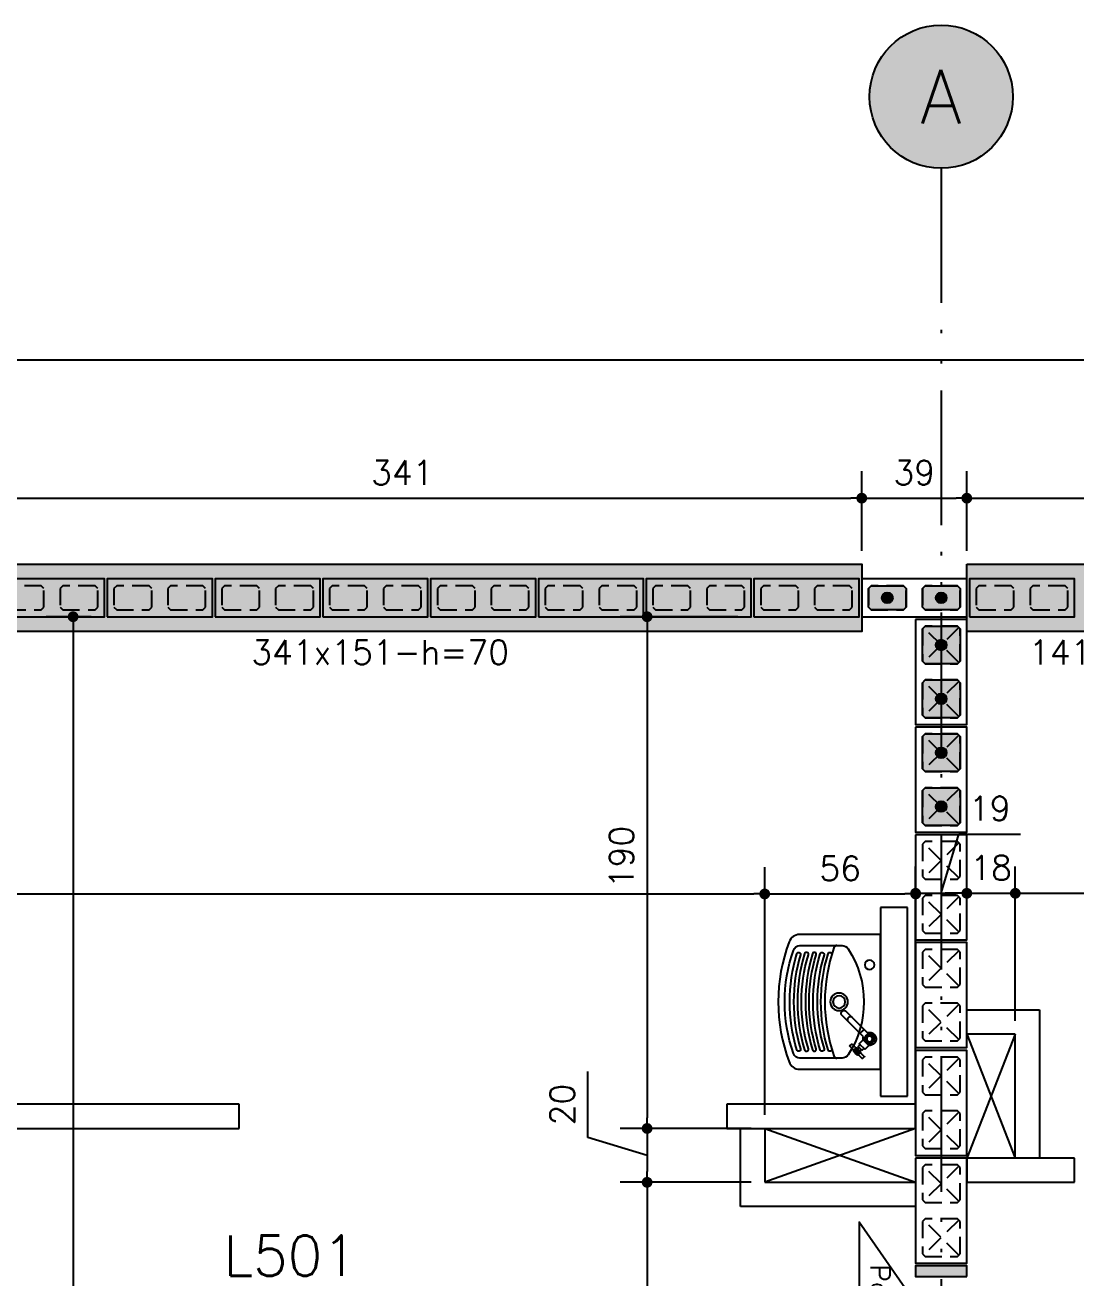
# Model space of a CAD drawing. Extents: x -14651 to 3487, y -4567 to -809.
# Drawn here: x 524 to 914, y -1274.1 to -808.9 of the extents above; entities that cross this region are included whole.
import ezdxf
from ezdxf.enums import TextEntityAlignment as Align

# ---------------------------------------------------------------- set-up
doc = ezdxf.new("R2010")
doc.units = 0
doc.header["$LTSCALE"] = 25
doc.linetypes.add('DASHED2', pattern=[0.375, 0.25, -0.125])
doc.linetypes.add('ESTILO_TQS_0004', pattern=[3.3, 2, -0.4, 0.05, -0.4, 0.05, -0.4])
for name, color, linetype in [('203', 1, 'DASHED2'), ('213', 252, 'Continuous'), ('241', 2, 'Continuous'), ('247', 50, 'Continuous'), ('253', 251, 'Continuous'), ('ABERTURAS', 53, 'Continuous'), ('ALVENARIA NÃO ESTRUTURAL', 242, 'Continuous'), ('Arranque', 14, 'Continuous'), ('COTA', 1, 'Continuous'), ('EIXOS', 1, 'ESTILO_TQS_0004'), ('FERRO', 5, 'Continuous'), ('H4', 254, 'Continuous'), ('IND-EIXOS', 2, 'Continuous'), ('L-N', 4, 'Continuous'), ('Pena_1', 1, 'Continuous'), ('PROJ', 252, 'Continuous'), ('TEXT-EIXOS', 3, 'Continuous'), ('TJANELA', 2, 'Continuous'), ('XREF-MC41-BAS-PLN-TIPO-1AO13-FINAL-10$0$PAR_ALV_BAI_ATOMO', 2, 'Continuous'), ('XREF-MC41-BAS-PLN-TIPO-INFE1AO14-FINAL-08$0$PAR_ALV_BAI_ATOMO', 2, 'Continuous')]:
    doc.layers.add(name, color=color, linetype=linetype)
doc.styles.add('COTA', font='romans.shx')
doc.styles.get("Standard").update_dxf_attribs({"font": 'romans.shx'})
doc.styles.add('Texto1', font='romans.shx', dxfattribs={"height": 9})
doc.dimstyles.new('forma', dxfattribs={"dimscale": 5, "dimtxt": 1.8, "dimasz": 0.8, "dimexe": 2, "dimexo": 1, "dimgap": 1, "dimtad": 1, "dimdec": 1, "dimzin": 9, "dimtxsty": 'COTA', "dimblk1": 'DOT', "dimblk2": 'DOT', "dimsah": 1, "dimcen": 0, "dimdle": 1, "dimclrd": 256, "dimclre": 256, "dimclrt": 2, "dimadec": 0, "dimazin": 0, "dimtfac": 1, "dimtdec": 0, "dimtmove": 0, "dimatfit": 3, "dimfxl": 1, "dimtolj": 1, "dimtzin": 0, "dimarcsym": 0})

# ---------------------------------------------------------------- blocks, each defined once
blk = doc.blocks.new('P4020')
blk.add_lwpolyline([(-19.5, -9.5), (19.5, -9.5), (19.5, 9.5), (-19.5, 9.5), (-19.5, -9.5)])
at = {"color": 1, "linetype": 'DASHED2'}
for points in [[(-17, -6), (-16, -7), (-4, -7), (-3, -6), (-3, 6), (-4, 7), (-16, 7), (-17, 6), (-17, -6)], [(3, -6), (4, -7), (16, -7), (17, -6), (17, 6), (16, 7), (4, 7), (3, 6), (3, -6)]]:
    blk.add_lwpolyline(points, dxfattribs=at)
at = {"layer": '203', "color": 253}
for p, q in [((-16.5, 6.5), (-3.5, -6.5)), ((-3.5, 6.5), (-16.5, -6.5)), ((16.5, 6.5), (3.5, -6.5)), ((3.5, 6.5), (16.5, -6.5))]:
    blk.add_line(p, q, dxfattribs=at)
blk = doc.blocks.new('P0520')
at = {"layer": '253'}
blk.add_hatch(color=129, dxfattribs=at).paths.add_polyline_path([(2, 9.5), (-2, 9.5), (-2, -9.5), (2, -9.5)])
blk.add_lwpolyline([(2, 9.5), (-2, 9.5), (-2, -9.5), (2, -9.5), (2, 9.5)])
blk = doc.blocks.new('P4015', base_point=(5842102.11612, -8124149.02973))
blk.add_lwpolyline([(5842082.61612, -8124156.02973), (5842121.61612, -8124156.02973), (5842121.61612, -8124142.02973), (5842082.61612, -8124142.02973), (5842082.61612, -8124156.02973)])
at = {"color": 1, "linetype": 'DASHED2'}
for points in [[(5842085.11612, -8124152.52973), (5842086.11612, -8124153.52973), (5842098.11612, -8124153.52973), (5842099.11612, -8124152.52973), (5842099.11612, -8124145.52973), (5842098.11612, -8124144.52973), (5842086.11612, -8124144.52973), (5842085.11612, -8124145.52973), (5842085.11612, -8124152.52973)], [(5842105.11612, -8124152.52973), (5842106.11612, -8124153.52973), (5842118.11612, -8124153.52973), (5842119.11612, -8124152.52973), (5842119.11612, -8124145.52973), (5842118.11612, -8124144.52973), (5842106.11612, -8124144.52973), (5842105.11612, -8124145.52973), (5842105.11612, -8124152.52973)]]:
    blk.add_lwpolyline(points, dxfattribs=at)
blk = doc.blocks.new('GR-1409')
at = {"layer": '213'}
h = blk.add_hatch(color=256, dxfattribs=at)
h.paths.add_polyline_path([(-6, 4.5), (-7, 3.5), (-7, -3.5), (-6, -4.5), (6, -4.5), (7, -3.5), (7, 3.5), (6, 4.5)])
h.paths.add_polyline_path([(-2, 0, 1), (2, 0, 1)], flags=16)
at = {"layer": 'Arranque'}
blk.add_hatch(color=256, dxfattribs=at).paths.add_polyline_path([(-2, 0, 1), (2, 0, 1)])
at = {"layer": '213'}
blk.add_lwpolyline([(-7, 3.5), (-6, 4.5), (6, 4.5), (7, 3.5), (7, -3.5), (6, -4.5), (-6, -4.5), (-7, -3.5), (-7, 3.5)], dxfattribs=at)
at = {"layer": 'FERRO', "linetype": 'Continuous'}
blk.add_circle((0, 0), 2, dxfattribs=at)
blk = doc.blocks.new('GR-1414')
at = {"layer": '213'}
h = blk.add_hatch(color=256, dxfattribs=at)
h.paths.add_polyline_path([(6, -7), (7, -6), (7, 6), (6, 7), (-6, 7), (-7, 6), (-7, -6), (-6, -7)])
h.paths.add_polyline_path([(2, 0, 1), (-2, 0, 1)], flags=16)
at = {"layer": 'Arranque'}
blk.add_hatch(color=256, dxfattribs=at).paths.add_polyline_path([(2, 0, 1), (-2, 0, 1)])
at = {"layer": '213'}
for p, q in [((-7, 6), (-6, 7)), ((-7, -6), (-7, 6)), ((-6, 7), (6, 7)), ((6, 7), (7, 6)), ((7, 6), (7, -6)), ((-6, -7), (-7, -6)), ((6, -7), (-6, -7)), ((7, -6), (6, -7))]:
    blk.add_line(p, q, dxfattribs=at)
at = {"layer": 'FERRO', "linetype": 'Continuous'}
blk.add_circle((0, 0), 2, dxfattribs=at)
blk = doc.blocks.new('A$C3139355f')
at = {"layer": 'ALVENARIA NÃO ESTRUTURAL'}
for p, q in [((995.08, -334.27), (985.08, -334.27)), ((985.08, -334.27), (985.08, -404.27)), ((995.08, -404.27), (995.08, -334.27)), ((1017.08, -372.27), (1044.08, -372.27)), ((1017.08, -381.27), (1017.08, -372.27)), ((1044.08, -372.27), (1044.08, -427.27)), ((1035.08, -381.27), (1017.08, -381.27)), ((1035.08, -427.27), (1035.08, -381.27)), ((985.08, -404.27), (995.08, -404.27)), ((747.08, -407.27), (607.08, -407.27)), ((747.08, -416.27), (747.08, -407.27)), ((998.08, -407.27), (928.08, -407.27)), ((928.08, -407.27), (928.08, -416.27)), ((998.08, -416.27), (998.08, -407.27)), ((607.08, -416.27), (747.08, -416.27)), ((928.08, -416.27), (998.08, -416.27)), ((933.08, -445.27), (933.08, -416.27)), ((942.08, -416.27), (942.08, -436.27)), ((1057.08, -427.27), (1017.08, -427.27)), ((1017.08, -427.27), (1017.08, -436.27)), ((1057.08, -436.27), (1057.08, -427.27)), ((942.08, -436.27), (998.08, -436.27)), ((998.08, -436.27), (998.08, -445.27)), ((1017.08, -436.27), (1057.08, -436.27)), ((998.08, -445.27), (933.08, -445.27))]:
    blk.add_line(p, q, dxfattribs=at)
at = {"layer": 'Pena_1'}
for p, q in [((1017.08, -381.27), (1035.08, -427.27)), ((1035.08, -381.27), (1017.08, -427.27)), ((942.08, -416.27), (998.08, -436.27)), ((998.08, -416.27), (942.08, -436.27))]:
    blk.add_line(p, q, dxfattribs=at)
at = {"layer": 'PROJ'}
for points in [[(955.02, -344.27, 0.320344), (951.16, -347.02, 0.18377), (951.16, -391.52, 0.320344), (955.02, -394.27), (985.08, -394.27), (985.08, -344.27)], [(973.03, -349.62, -0.298099), (973.03, -388.92, -0.268188), (970.82, -390.19), (955.16, -390.19, -0.329622), (952.72, -388.39, -0.167299), (952.72, -350.15, -0.329622), (955.16, -348.34), (970.82, -348.34, -0.268188)], [(955.37, -386.74, -1), (953.99, -387.11, -0.147691), (953.99, -351.43, -1), (955.37, -351.8, 0.148039)], [(958.27, -386.74, -0.148039), (958.27, -351.8, 1), (956.89, -351.43, 0.147691), (956.89, -387.11, 1)], [(961.17, -351.8, 1), (959.8, -351.43, 0.147691), (959.8, -387.11, 1), (961.17, -386.74, -0.148039)], [(964.08, -386.74, -1), (962.7, -387.11, -0.147691), (962.7, -351.43, -1), (964.08, -351.8, 0.148039)], [(982.78, -355.52, 1), (979.22, -355.52, 1)], [(972.93, -369.27, 1), (966.41, -369.27, 1)], [(971.97, -369.27, 1), (967.38, -369.27, 1)], [(978.73, -382.23), (973, -376.51), (970.69, -374.2), (970.59, -374.08), (970.52, -373.94), (970.47, -373.78), (970.45, -373.61), (970.47, -373.44), (970.51, -373.27), (970.58, -373.11), (970.67, -372.95), (970.79, -372.81), (970.93, -372.7), (971.09, -372.6), (971.25, -372.53), (971.42, -372.49), (971.59, -372.48), (971.76, -372.49), (971.91, -372.54), (972.06, -372.61), (972.18, -372.72), (974.48, -375.02), (980.21, -380.75), (980.41, -380.69), (980.72, -380.63), (981.03, -380.62), (981.34, -380.64), (981.64, -380.7), (981.93, -380.81), (982.21, -380.94), (982.47, -381.12), (982.7, -381.32), (982.74, -381.36), (982.94, -381.6), (983.11, -381.86), (983.24, -382.14), (983.33, -382.44), (983.39, -382.74), (983.4, -383.05), (983.38, -383.36), (983.32, -383.66), (983.22, -383.96), (983.08, -384.23), (982.91, -384.49), (982.7, -384.72), (982.63, -384.79), (982.39, -384.99), (982.12, -385.15), (981.84, -385.28), (981.54, -385.36), (981.24, -385.42), (980.93, -385.43), (980.62, -385.4), (980.67, -385.45), (979.32, -386.79, -0.414214), (979.18, -386.79), (978.98, -386.6, 0.414214), (978.84, -386.6), (978.2, -387.24), (977.92, -386.96), (977.37, -387.51), (977.63, -387.77, -0.366757), (977.65, -388.03, 0.366223), (977.66, -388.16), (979.03, -389.53, -0.414214), (979.03, -389.67), (978.39, -390.31, -0.414214), (978.25, -390.31), (976.89, -388.94, 0.428794), (976.75, -388.94), (976.71, -388.98, -0.414214), (976.57, -388.98), (976.41, -388.82), (976.34, -388.89), (975.74, -388.41), (975.62, -388.28), (975.13, -387.68), (975.2, -387.61), (975.04, -387.45, -0.414214), (975.04, -387.31), (975.08, -387.28, 0.429981), (975.08, -387.14), (973.72, -385.77, -0.414214), (973.72, -385.63), (974.35, -384.99, -0.414214), (974.5, -384.99), (975.86, -386.36, 0.366509), (975.99, -386.37, -0.366757), (976.25, -386.39), (976.51, -386.65), (977.06, -386.1), (976.78, -385.82), (977.42, -385.18, 0.414214), (977.42, -385.04), (977.23, -384.85, -0.414214), (977.23, -384.7), (978.58, -383.35), (978.63, -383.4), (978.6, -383.15), (978.6, -382.84), (978.64, -382.53)], [(982.78, -383.02, 1), (979.22, -383.02, 1)]]:
    blk.add_lwpolyline(points, format="xyb", close=True, dxfattribs=at)
for points in [[(968.89, -348.34, 0.329955), (967.72, -349.21, 0.165795), (967.72, -389.33, 0.329955), (968.89, -390.19)], [(966.98, -386.74, -1), (965.6, -387.11, -0.147691), (965.6, -351.43, -1), (966.98, -351.8)]]:
    blk.add_lwpolyline(points, format="xyb", dxfattribs=at)
for points in [[(980.21, -380.75), (981.72, -382.26)], [(977.42, -385.04), (978.98, -386.6)], [(978.63, -383.4), (980.62, -385.4)], [(978.73, -382.23), (980.21, -383.72), (980.26, -383.77), (980.31, -383.81), (980.36, -383.85), (980.4, -383.88), (980.42, -383.89), (980.44, -383.91), (980.46, -383.92), (980.47, -383.93), (980.49, -383.93), (980.5, -383.94), (980.51, -383.95), (980.53, -383.96), (980.55, -383.97), (980.57, -383.98), (980.58, -383.98), (980.6, -383.99), (980.61, -384), (980.63, -384), (980.66, -384.01), (980.7, -384.02), (980.73, -384.03), (980.77, -384.04), (980.81, -384.05), (980.88, -384.06), (980.94, -384.07), (981.02, -384.07), (981.09, -384.06), (981.16, -384.06), (981.24, -384.04), (981.31, -384.02), (981.38, -384), (981.45, -383.97), (981.52, -383.93), (981.58, -383.89), (981.64, -383.84), (981.7, -383.8), (981.76, -383.74), (981.81, -383.68), (981.85, -383.62), (981.9, -383.56), (981.93, -383.49), (981.97, -383.42), (981.99, -383.35), (982.01, -383.28), (982.03, -383.21), (982.04, -383.13), (982.05, -383.06), (982.05, -383), (982.04, -382.95), (982.04, -382.93), (982.04, -382.9), (982.04, -382.88), (982.03, -382.86), (982.03, -382.84), (982.03, -382.81), (982.02, -382.79), (982.01, -382.76), (982.01, -382.73), (981.99, -382.7), (981.98, -382.67), (981.97, -382.63), (981.93, -382.55), (981.89, -382.47), (981.83, -382.39), (981.77, -382.31), (981.69, -382.23)], [(976.41, -388.82), (975.2, -387.61)], [(975.29, -387.37), (976.65, -388.73)], [(975.31, -387.44), (976.59, -388.73)], [(977.37, -387.51), (976.51, -386.65)], [(977.06, -386.1), (977.92, -386.96)]]:
    blk.add_lwpolyline(points, dxfattribs=at)
for points in [[(974.48, -375.02, 0), (974.48, -375.01, 0), (974.42, -374.96, 0), (974.36, -374.92, 0), (974.29, -374.88, 0), (974.22, -374.84, 0), (974.14, -374.82, 0), (974.07, -374.8, 0), (973.99, -374.79, 0), (973.91, -374.78, 0), (973.82, -374.78, 0), (973.74, -374.79, 0), (973.66, -374.8, 0), (973.57, -374.82, 0), (973.49, -374.85, 0), (973.42, -374.89, 0), (973.34, -374.93, 0), (973.26, -374.98, 0), (973.19, -375.03, 0), (973.13, -375.09, 0), (973.06, -375.15, 0), (973, -375.22, 0), (972.95, -375.29, 0), (972.91, -375.36, 0), (972.87, -375.44, 0), (972.83, -375.52, 0), (972.8, -375.6, 0), (972.78, -375.68, 0), (972.77, -375.76, 0), (972.76, -375.85, 0), (972.76, -375.93, 0), (972.76, -376.01, 0), (972.78, -376.09, 0), (972.8, -376.17, 0), (972.82, -376.24, 0), (972.86, -376.31, 0), (972.9, -376.38, 0), (972.94, -376.44, 0), (972.99, -376.5, 0), (973, -376.51, 0)], [(978.79, -379.32, 0), (978.8, -379.33, 0), (978.8, -379.35, 0), (978.81, -379.36, 0), (978.81, -379.38, 0), (978.81, -379.41, 0), (978.81, -379.43, 0), (978.8, -379.45, 0), (978.79, -379.48, 0), (978.78, -379.51, 0), (978.77, -379.55, 0), (978.75, -379.58, 0), (978.73, -379.62, 0), (978.7, -379.67, 0), (978.67, -379.72, 0), (978.64, -379.77, 0), (978.6, -379.82, 0), (978.56, -379.88, 0), (978.51, -379.94, 0), (978.46, -380, 0), (978.41, -380.06, 0), (978.35, -380.12, 0), (978.29, -380.19, 0), (978.23, -380.25, 0), (978.17, -380.31, 0), (978.1, -380.37, 0), (978.04, -380.43, 0), (977.98, -380.48, 0), (977.92, -380.53, 0), (977.86, -380.58, 0), (977.8, -380.62, 0), (977.75, -380.66, 0), (977.69, -380.69, 0), (977.65, -380.72, 0), (977.6, -380.75, 0), (977.56, -380.77, 0), (977.52, -380.79, 0), (977.49, -380.8, 0), (977.46, -380.81, 0), (977.43, -380.82, 0), (977.41, -380.83, 0), (977.38, -380.83, 0), (977.36, -380.83, 0), (977.34, -380.83, 0), (977.33, -380.82, 0), (977.31, -380.82, 0), (977.3, -380.81, 0)], [(982.03, -384.12, 0), (982.02, -384.13, 0), (981.98, -384.16, 0), (981.92, -384.21, 0), (981.84, -384.28, 0), (981.72, -384.37, 0), (981.59, -384.44, 0), (981.44, -384.52, 0), (981.28, -384.58, 0), (981.11, -384.63, 0), (980.94, -384.66, 0), (980.81, -384.68, 0), (980.69, -384.68, 0), (980.6, -384.68, 0), (980.51, -384.67, 0), (980.42, -384.66, 0), (980.33, -384.64, 0), (980.25, -384.61, 0), (980.16, -384.58, 0), (980.08, -384.55, 0), (980, -384.5, 0), (979.92, -384.46, 0), (979.87, -384.42, 0), (979.82, -384.38, 0), (979.77, -384.34, 0), (979.73, -384.3, 0), (979.69, -384.26, 0), (979.65, -384.21, 0), (979.61, -384.16, 0), (979.57, -384.11, 0), (979.54, -384.06, 0), (979.5, -383.99, 0), (979.47, -383.93, 0), (979.44, -383.87, 0), (979.41, -383.77, 0), (979.38, -383.67, 0), (979.36, -383.55, 0), (979.34, -383.44, 0), (979.34, -383.32, 0), (979.34, -383.2, 0), (979.36, -383.08, 0), (979.38, -382.96, 0), (979.39, -382.9, 0)], [(979.5, -383, 0), (979.51, -383.25, 0), (979.57, -383.49, 0), (979.67, -383.71, 0), (979.8, -383.92, 0), (979.96, -384.1, 0), (980.15, -384.26, 0), (980.36, -384.38, 0), (980.59, -384.47, 0), (980.83, -384.52, 0), (981.07, -384.52, 0), (981.32, -384.49, 0), (981.55, -384.42, 0), (981.77, -384.31, 0), (981.97, -384.17, 0), (982.14, -384, 0), (982.29, -383.8, 0), (982.4, -383.58, 0), (982.47, -383.34, 0), (982.5, -383.1, 0), (982.49, -382.86, 0), (982.46, -382.67, 0)], [(981.35, -381.56, 0), (981.11, -381.52, 0), (980.98, -381.52, 0)], [(982.06, -381.96, 0), (981.88, -381.8, 0), (981.67, -381.67, 0), (981.44, -381.58, 0), (981.35, -381.56, 0)], [(982.46, -382.67, 0), (982.39, -382.44, 0), (982.27, -382.22, 0), (982.13, -382.03, 0), (982.06, -381.96, 0)], [(975.08, -387.14, 0), (975.08, -387.13, 0), (975.08, -387.13, 0), (975.09, -387.13, 0), (975.09, -387.13, 0), (975.1, -387.13, 0), (975.11, -387.13, 0), (975.13, -387.12, 0), (975.14, -387.12, 0), (975.16, -387.11, 0), (975.17, -387.11, 0), (975.2, -387.1, 0), (975.24, -387.09, 0), (975.24, -387.09, 0), (975.27, -387.08, 0), (975.3, -387.06, 0), (975.34, -387.05, 0), (975.37, -387.03, 0), (975.4, -387.01, 0), (975.43, -387, 0), (975.47, -386.98, 0), (975.5, -386.95, 0), (975.52, -386.94, 0), (975.54, -386.92, 0), (975.57, -386.9, 0), (975.59, -386.88, 0), (975.61, -386.86, 0), (975.63, -386.84, 0), (975.65, -386.81, 0), (975.67, -386.79, 0), (975.69, -386.76, 0), (975.7, -386.74, 0), (975.72, -386.71, 0), (975.74, -386.68, 0), (975.76, -386.65, 0), (975.77, -386.61, 0), (975.79, -386.57, 0), (975.8, -386.53, 0), (975.82, -386.5, 0), (975.83, -386.48, 0), (975.83, -386.45, 0), (975.84, -386.43, 0), (975.84, -386.41, 0), (975.85, -386.4, 0)], [(975.98, -386.41, 0), (975.98, -386.42, 0), (975.97, -386.43, 0), (975.96, -386.46, 0), (975.95, -386.49, 0), (975.94, -386.52, 0), (975.92, -386.55, 0), (975.9, -386.59, 0), (975.88, -386.63, 0), (975.86, -386.67, 0), (975.83, -386.72, 0), (975.8, -386.76, 0), (975.77, -386.81, 0), (975.74, -386.84, 0), (975.72, -386.86, 0), (975.69, -386.89, 0), (975.66, -386.93, 0), (975.62, -386.96, 0), (975.59, -387, 0), (975.55, -387.03, 0), (975.51, -387.06, 0), (975.47, -387.08, 0), (975.44, -387.11, 0), (975.4, -387.13, 0), (975.36, -387.15, 0), (975.32, -387.17, 0), (975.29, -387.19, 0), (975.25, -387.21, 0), (975.22, -387.22, 0), (975.19, -387.24, 0), (975.17, -387.24, 0), (975.15, -387.25, 0), (975.13, -387.26, 0), (975.12, -387.26, 0), (975.11, -387.27, 0), (975.1, -387.27, 0), (975.09, -387.27, 0), (975.08, -387.28, 0), (975.08, -387.28, 0), (975.08, -387.28, 0)], [(976.96, -387.39, 0), (976.97, -387.41, 0), (976.98, -387.43, 0), (976.98, -387.46, 0), (976.99, -387.49, 0), (977, -387.53, 0), (977, -387.58, 0), (977, -387.63, 0), (976.99, -387.68, 0), (976.98, -387.74, 0), (976.97, -387.79, 0), (976.95, -387.84, 0), (976.93, -387.89, 0), (976.91, -387.93, 0), (976.89, -387.96, 0), (976.87, -387.99, 0), (976.85, -388.02, 0), (976.82, -388.05, 0), (976.8, -388.07, 0), (976.76, -388.11, 0), (976.72, -388.14, 0), (976.68, -388.17, 0), (976.64, -388.19, 0), (976.6, -388.21, 0), (976.56, -388.23, 0), (976.51, -388.25, 0), (976.47, -388.26, 0), (976.42, -388.27, 0), (976.37, -388.27, 0), (976.32, -388.27, 0), (976.27, -388.27, 0), (976.23, -388.27, 0), (976.2, -388.26, 0), (976.16, -388.25, 0), (976.13, -388.24, 0), (976.09, -388.23, 0), (976.06, -388.21, 0), (976.04, -388.2, 0), (976.01, -388.19, 0), (975.99, -388.17, 0), (975.97, -388.16, 0), (975.95, -388.14, 0), (975.92, -388.12, 0), (975.9, -388.1, 0), (975.88, -388.07, 0), (975.86, -388.05, 0), (975.84, -388.02, 0), (975.82, -387.99, 0), (975.8, -387.94, 0), (975.78, -387.9, 0), (975.77, -387.86, 0), (975.76, -387.81, 0), (975.75, -387.76, 0), (975.75, -387.72, 0), (975.75, -387.67, 0), (975.75, -387.61, 0), (975.76, -387.56, 0), (975.78, -387.51, 0), (975.79, -387.46, 0), (975.82, -387.41, 0), (975.84, -387.36, 0), (975.87, -387.33, 0), (975.89, -387.29, 0), (975.91, -387.26, 0), (975.95, -387.23, 0), (975.98, -387.19, 0), (976.02, -387.16, 0), (976.06, -387.13, 0), (976.1, -387.11, 0), (976.14, -387.09, 0), (976.19, -387.07, 0), (976.23, -387.05, 0), (976.28, -387.04, 0), (976.33, -387.03, 0), (976.38, -387.02, 0), (976.43, -387.02, 0), (976.48, -387.02, 0), (976.53, -387.03, 0), (976.57, -387.04, 0), (976.6, -387.05, 0), (976.64, -387.06, 0)], [(975.98, -387.26, 0), (975.97, -387.27, 0), (975.95, -387.29, 0), (975.93, -387.32, 0), (975.91, -387.34, 0), (975.9, -387.37, 0), (975.88, -387.4, 0), (975.87, -387.43, 0), (975.86, -387.46, 0), (975.84, -387.5, 0), (975.83, -387.55, 0), (975.82, -387.6, 0), (975.82, -387.64, 0), (975.82, -387.69, 0), (975.83, -387.73, 0), (975.84, -387.77, 0), (975.85, -387.81, 0), (975.86, -387.85, 0), (975.88, -387.89, 0), (975.9, -387.92, 0), (975.92, -387.96, 0), (975.94, -387.98, 0), (975.95, -388.01, 0), (975.97, -388.03, 0), (975.99, -388.05, 0), (976.01, -388.07, 0), (976.03, -388.08, 0), (976.05, -388.1, 0), (976.07, -388.11, 0), (976.1, -388.12, 0), (976.12, -388.14, 0), (976.15, -388.15, 0), (976.17, -388.16, 0), (976.21, -388.17, 0), (976.24, -388.18, 0), (976.27, -388.19, 0), (976.3, -388.2, 0), (976.35, -388.2, 0), (976.39, -388.2, 0), (976.43, -388.2, 0), (976.48, -388.19, 0), (976.52, -388.18, 0), (976.55, -388.17, 0), (976.59, -388.15, 0), (976.63, -388.14, 0), (976.66, -388.12, 0), (976.7, -388.09, 0), (976.72, -388.08, 0), (976.74, -388.06, 0), (976.76, -388.04, 0), (976.76, -388.04, 0)], [(975.85, -386.4, 0), (975.86, -386.41, 0), (975.88, -386.42, 0), (975.89, -386.43, 0), (975.91, -386.43, 0), (975.93, -386.43, 0), (975.94, -386.43, 0), (975.96, -386.42, 0), (975.97, -386.41, 0), (975.98, -386.41, 0)], [(976.58, -387.14, 0), (976.55, -387.13, 0), (976.52, -387.12, 0), (976.49, -387.11, 0), (976.45, -387.1, 0), (976.4, -387.1, 0), (976.4, -387.1, 0), (976.36, -387.1, 0), (976.31, -387.1, 0), (976.27, -387.11, 0), (976.23, -387.12, 0), (976.19, -387.13, 0), (976.15, -387.14, 0), (976.12, -387.16, 0), (976.08, -387.18, 0), (976.06, -387.2, 0), (976.04, -387.21, 0), (976.01, -387.23, 0), (975.99, -387.25, 0), (975.98, -387.26, 0)], [(976.64, -387.06, 0), (976.63, -387.08, 0), (976.62, -387.09, 0), (976.61, -387.1, 0), (976.61, -387.12, 0), (976.6, -387.13, 0), (976.6, -387.13, 0), (976.59, -387.14, 0), (976.59, -387.14, 0), (976.58, -387.14, 0)], [(976.64, -387.06, 0), (976.67, -387.08, 0), (976.71, -387.11, 0), (976.75, -387.13, 0), (976.78, -387.16, 0), (976.81, -387.19, 0), (976.85, -387.23, 0), (976.88, -387.26, 0), (976.9, -387.3, 0), (976.93, -387.34, 0), (976.96, -387.39, 0)], [(976.75, -388.94, 0), (976.75, -388.94, 0), (976.75, -388.94, 0), (976.75, -388.93, 0), (976.75, -388.92, 0), (976.76, -388.9, 0), (976.77, -388.89, 0), (976.77, -388.86, 0), (976.78, -388.84, 0), (976.8, -388.81, 0), (976.81, -388.78, 0), (976.83, -388.74, 0), (976.85, -388.71, 0), (976.87, -388.67, 0), (976.89, -388.62, 0), (976.92, -388.58, 0), (976.95, -388.53, 0), (976.97, -388.51, 0), (976.99, -388.48, 0), (977.01, -388.45, 0), (977.04, -388.42, 0), (977.06, -388.39, 0), (977.09, -388.36, 0), (977.13, -388.33, 0), (977.16, -388.3, 0), (977.2, -388.27, 0), (977.24, -388.24, 0), (977.27, -388.21, 0), (977.31, -388.19, 0), (977.35, -388.17, 0), (977.38, -388.15, 0), (977.42, -388.13, 0), (977.46, -388.11, 0), (977.5, -388.09, 0), (977.53, -388.07, 0), (977.55, -388.06, 0), (977.58, -388.06, 0), (977.6, -388.05, 0), (977.62, -388.04, 0)], [(976.88, -387.44, 0), (976.88, -387.43, 0), (976.89, -387.43, 0), (976.89, -387.42, 0), (976.9, -387.42, 0), (976.91, -387.41, 0), (976.92, -387.4, 0), (976.94, -387.4, 0), (976.95, -387.39, 0), (976.96, -387.39, 0)], [(977.62, -388.17, 0), (977.6, -388.18, 0), (977.58, -388.18, 0), (977.56, -388.19, 0), (977.54, -388.2, 0), (977.51, -388.21, 0), (977.48, -388.22, 0), (977.45, -388.23, 0), (977.41, -388.25, 0), (977.38, -388.26, 0), (977.35, -388.28, 0), (977.31, -388.3, 0), (977.28, -388.32, 0), (977.25, -388.34, 0), (977.21, -388.37, 0), (977.19, -388.39, 0), (977.17, -388.41, 0), (977.15, -388.43, 0), (977.13, -388.44, 0), (977.11, -388.47, 0), (977.1, -388.49, 0), (977.08, -388.51, 0), (977.06, -388.53, 0), (977.05, -388.55, 0), (977.03, -388.57, 0), (977.02, -388.6, 0), (977, -388.62, 0), (976.99, -388.65, 0), (976.97, -388.69, 0), (976.96, -388.73, 0), (976.94, -388.76, 0), (976.93, -388.79, 0), (976.92, -388.82, 0), (976.91, -388.85, 0), (976.91, -388.87, 0), (976.9, -388.89, 0), (976.9, -388.91, 0), (976.89, -388.92, 0), (976.89, -388.93, 0), (976.89, -388.94, 0), (976.89, -388.94, 0), (976.89, -388.94, 0)], [(977.62, -388.04, 0), (977.61, -388.05, 0), (977.6, -388.07, 0), (977.59, -388.08, 0), (977.59, -388.1, 0), (977.59, -388.12, 0), (977.6, -388.14, 0), (977.6, -388.15, 0), (977.61, -388.17, 0), (977.62, -388.17, 0)]]:
    blk.add_polyline3d(points, dxfattribs=at)
for radius in [0.551, 0.451]:
    blk.add_circle((976.37, -387.65), radius, dxfattribs=at)
for centre, radius, start, end in [((981, -383.02), 1.3, 188.7744, 81.2239), ((981, -383.02), 1.2, 195.8871, 74.1104), ((981, -383.02), 1.05, 46.7501, 223.7731), ((976.19, -386.49), 0.352, 157.2747, 164.856), ((976.39, -386.49), 0.419, 163.4382, 168.6982), ((976.37, -387.65), 0.551, 22.5302, 67.479), ((976.37, -387.65), 0.551, 315.0005, 22.5122), ((977.53, -387.63), 0.416, 281.2686, 286.5782), ((977.53, -387.83), 0.352, 285.1276, 292.7217)]:
    blk.add_arc(centre, radius, start, end, dxfattribs=at)
at = {"layer": 'XREF-MC41-BAS-PLN-TIPO-1AO13-FINAL-10$0$PAR_ALV_BAI_ATOMO'}
blk.add_line((933.08, -416.27), (942.08, -416.27), dxfattribs=at)
at = {"layer": 'XREF-MC41-BAS-PLN-TIPO-INFE1AO14-FINAL-08$0$PAR_ALV_BAI_ATOMO'}
blk.add_line((1044.08, -427.27), (1035.08, -427.27), dxfattribs=at)
blk = doc.blocks.new('_Dot')
at = {"color": 0, "linetype": 'ByBlock', "lineweight": -2}
blk.add_line((-0.5, 0), (-1, 0), dxfattribs=at)
at = {"color": 0, "linetype": 'ByBlock', "const_width": 0.5}
blk.add_lwpolyline([(-0.25, 0, 1), (0.25, 0, 1)], format="xyb", close=True, dxfattribs=at)
blk = doc.blocks.new('*D102')
at = {"layer": 'COTA', "lineweight": -2, "transparency": 16777216}
for p, q in [((493.52, -1004.1), (493.52, -974.6)), ((834.52, -1004.1), (834.52, -974.6)), ((497.52, -984.6), (830.52, -984.6))]:
    blk.add_line(p, q, dxfattribs=at)
at = {"layer": 'Defpoints', "color": 0, "transparency": 16777216}
for p in [(834.52, -984.6), (493.52, -1009.1), (834.52, -1009.1)]:
    blk.add_point(p, dxfattribs=at)
at = {"layer": 'COTA', "lineweight": -2, "transparency": 16777216, "xscale": 4, "yscale": 4, "zscale": 4, "rotation": 180}
blk.add_blockref('_Dot', (493.52, -984.6), dxfattribs=at)
at = {"layer": 'COTA', "lineweight": -2, "transparency": 16777216, "xscale": 4, "yscale": 4, "zscale": 4}
blk.add_blockref('_Dot', (834.52, -984.6), dxfattribs=at)
at = {"layer": 'COTA', "color": 2, "transparency": 16777216, "insert": (664.02, -975.1), "char_height": 9, "attachment_point": 5, "style": 'COTA'}
blk.add_mtext('\\A1;341 ', dxfattribs=at)
blk = doc.blocks.new('*D103')
at = {"layer": 'COTA', "lineweight": -2, "transparency": 16777216}
for p, q in [((834.52, -1004.1), (834.52, -974.6)), ((873.52, -1004.1), (873.52, -974.6)), ((838.52, -984.6), (869.52, -984.6))]:
    blk.add_line(p, q, dxfattribs=at)
at = {"layer": 'Defpoints', "color": 0, "transparency": 16777216}
for p in [(873.52, -984.6), (834.52, -1009.1), (873.52, -1009.1)]:
    blk.add_point(p, dxfattribs=at)
at = {"layer": 'COTA', "lineweight": -2, "transparency": 16777216, "xscale": 4, "yscale": 4, "zscale": 4, "rotation": 180}
blk.add_blockref('_Dot', (834.52, -984.6), dxfattribs=at)
at = {"layer": 'COTA', "lineweight": -2, "transparency": 16777216, "xscale": 4, "yscale": 4, "zscale": 4}
blk.add_blockref('_Dot', (873.52, -984.6), dxfattribs=at)
at = {"layer": 'COTA', "color": 2, "transparency": 16777216, "insert": (854.02, -975.1), "char_height": 9, "attachment_point": 5, "style": 'COTA'}
blk.add_mtext('\\A1;39 ', dxfattribs=at)
blk = doc.blocks.new('*D104')
at = {"layer": 'COTA', "lineweight": -2, "transparency": 16777216}
for p, q in [((873.52, -1004.1), (873.52, -974.6)), ((1014.52, -1004.1), (1014.52, -974.6)), ((877.52, -984.6), (1010.52, -984.6))]:
    blk.add_line(p, q, dxfattribs=at)
at = {"layer": 'Defpoints', "color": 0, "transparency": 16777216}
for p in [(1014.52, -984.6), (873.52, -1009.1), (1014.52, -1009.1)]:
    blk.add_point(p, dxfattribs=at)
at = {"layer": 'COTA', "lineweight": -2, "transparency": 16777216, "xscale": 4, "yscale": 4, "zscale": 4, "rotation": 180}
blk.add_blockref('_Dot', (873.52, -984.6), dxfattribs=at)
at = {"layer": 'COTA', "lineweight": -2, "transparency": 16777216, "xscale": 4, "yscale": 4, "zscale": 4}
blk.add_blockref('_Dot', (1014.52, -984.6), dxfattribs=at)
at = {"layer": 'COTA', "color": 2, "transparency": 16777216, "insert": (944.02, -975.1), "char_height": 9, "attachment_point": 5, "style": 'COTA'}
blk.add_mtext('\\A1;141 ', dxfattribs=at)
blk = doc.blocks.new('*D120')
at = {"layer": 'COTA', "lineweight": -2, "transparency": 16777216}
for p, q in [((449.52, -1009.6), (449.52, -923.24)), ((3258.52, -1009.6), (3258.52, -923.24)), ((453.52, -933.24), (3254.52, -933.24))]:
    blk.add_line(p, q, dxfattribs=at)
at = {"layer": 'Defpoints', "color": 0, "transparency": 16777216}
for p in [(3258.52, -933.24), (449.52, -1014.6), (3258.52, -1014.6)]:
    blk.add_point(p, dxfattribs=at)
at = {"layer": 'COTA', "lineweight": -2, "transparency": 16777216, "xscale": 4, "yscale": 4, "zscale": 4, "rotation": 180}
blk.add_blockref('_Dot', (449.52, -933.24), dxfattribs=at)
at = {"layer": 'COTA', "lineweight": -2, "transparency": 16777216, "xscale": 4, "yscale": 4, "zscale": 4}
blk.add_blockref('_Dot', (3258.52, -933.24), dxfattribs=at)
at = {"layer": 'COTA', "color": 2, "transparency": 16777216, "insert": (1854.02, -923.74), "char_height": 9, "attachment_point": 5, "style": 'COTA'}
blk.add_mtext('\\A1;2809 ', dxfattribs=at)
blk = doc.blocks.new('*D147')
at = {"layer": 'COTA', "lineweight": -2, "transparency": 16777216}
for p, q in [((788.52, -1028.6), (744.87, -1028.6)), ((754.87, -1032.6), (754.87, -1214.6)), ((793.52, -1218.6), (744.87, -1218.6))]:
    blk.add_line(p, q, dxfattribs=at)
at = {"layer": 'Defpoints', "color": 0, "transparency": 16777216}
for p in [(793.52, -1028.6), (754.87, -1218.6), (798.52, -1218.6)]:
    blk.add_point(p, dxfattribs=at)
at = {"layer": 'COTA', "lineweight": -2, "transparency": 16777216, "xscale": 4, "yscale": 4, "zscale": 4}
for p, rotation in [((754.87, -1028.6), 90), ((754.87, -1218.6), 270)]:
    blk.add_blockref('_Dot', p, dxfattribs=dict(at, rotation=rotation))
at = {"layer": 'COTA', "color": 2, "transparency": 16777216, "insert": (745.37, -1117.81), "char_height": 9, "attachment_point": 5, "rotation": 90, "style": 'COTA'}
blk.add_mtext('\\A1;190 ', dxfattribs=at)
blk = doc.blocks.new('*D148')
at = {"layer": 'COTA', "lineweight": -2, "transparency": 16777216}
for p, q in [((732.87, -1222), (732.87, -1197.43)), ((793.52, -1218.6), (744.87, -1218.6)), ((754.87, -1228.6), (732.87, -1222)), ((754.87, -1222.6), (754.87, -1234.6)), ((793.52, -1238.6), (744.87, -1238.6))]:
    blk.add_line(p, q, dxfattribs=at)
at = {"layer": 'Defpoints', "color": 0, "transparency": 16777216}
for p in [(798.52, -1218.6), (754.87, -1238.6), (798.52, -1238.6)]:
    blk.add_point(p, dxfattribs=at)
at = {"layer": 'COTA', "lineweight": -2, "transparency": 16777216, "xscale": 4, "yscale": 4, "zscale": 4}
for p, rotation in [((754.87, -1218.6), 90), ((754.87, -1238.6), 270)]:
    blk.add_blockref('_Dot', p, dxfattribs=dict(at, rotation=rotation))
at = {"layer": 'COTA', "color": 2, "transparency": 16777216, "insert": (723.37, -1209.71), "char_height": 9, "attachment_point": 5, "rotation": 90, "style": 'COTA'}
blk.add_mtext('\\A1;20 ', dxfattribs=at)
blk = doc.blocks.new('*D149')
at = {"layer": 'COTA', "lineweight": -2, "transparency": 16777216}
for p, q in [((793.52, -1238.6), (744.87, -1238.6)), ((754.87, -1242.6), (754.87, -1495.6)), ((759.87, -1499.6), (764.87, -1499.6))]:
    blk.add_line(p, q, dxfattribs=at)
at = {"layer": 'Defpoints', "color": 0, "transparency": 16777216}
for p in [(798.52, -1238.6), (754.87, -1499.6), (754.87, -1499.6)]:
    blk.add_point(p, dxfattribs=at)
at = {"layer": 'COTA', "lineweight": -2, "transparency": 16777216, "xscale": 4, "yscale": 4, "zscale": 4}
for p, rotation in [((754.87, -1238.6), 90), ((754.87, -1499.6), 270)]:
    blk.add_blockref('_Dot', p, dxfattribs=dict(at, rotation=rotation))
at = {"layer": 'COTA', "color": 2, "transparency": 16777216, "insert": (745.37, -1369.1), "char_height": 9, "attachment_point": 5, "rotation": 90, "style": 'COTA'}
blk.add_mtext('\\A1;261 ', dxfattribs=at)
blk = doc.blocks.new('*D156')
at = {"layer": 'COTA', "lineweight": -2, "transparency": 16777216}
for p, q in [((548.52, -1028.6), (531.84, -1028.6)), ((541.84, -1032.6), (541.84, -1554.6)), ((588.52, -1558.6), (531.84, -1558.6))]:
    blk.add_line(p, q, dxfattribs=at)
at = {"layer": 'Defpoints', "color": 0, "transparency": 16777216}
for p in [(553.52, -1028.6), (541.84, -1558.6), (593.52, -1558.6)]:
    blk.add_point(p, dxfattribs=at)
at = {"layer": 'COTA', "lineweight": -2, "transparency": 16777216, "xscale": 4, "yscale": 4, "zscale": 4}
for p, rotation in [((541.84, -1028.6), 90), ((541.84, -1558.6), 270)]:
    blk.add_blockref('_Dot', p, dxfattribs=dict(at, rotation=rotation))
at = {"layer": 'COTA', "color": 2, "transparency": 16777216, "insert": (532.34, -1293.6), "char_height": 9, "attachment_point": 5, "rotation": 90, "style": 'COTA'}
blk.add_mtext('\\A1;530 ', dxfattribs=at)
blk = doc.blocks.new('_IDNPAR_2')
at = {"color": 3}
blk.add_lwpolyline([(1, -0.7), (0, 0), (-1, -0.7)], close=True, dxfattribs=at)
blk.add_circle((0, 0), 0.05, dxfattribs=at)
at = {"layer": '247', "color": 2, "style": 'COTA', "flags": 8}
blk.add_attdef('ID', text='', height=0.24, dxfattribs=at).set_placement((0, -0.438), align=Align.MIDDLE_CENTER)
blk = doc.blocks.new('*D211')
at = {"layer": 'COTA', "lineweight": -2, "transparency": 16777216}
for p, q in [((213.52, -1204.9), (213.52, -1121.54)), ((798.52, -1213.6), (798.52, -1121.54)), ((217.52, -1131.54), (794.52, -1131.54))]:
    blk.add_line(p, q, dxfattribs=at)
at = {"layer": 'Defpoints', "color": 0, "transparency": 16777216}
for p in [(798.52, -1131.54), (213.52, -1209.9), (798.52, -1218.6)]:
    blk.add_point(p, dxfattribs=at)
at = {"layer": 'COTA', "lineweight": -2, "transparency": 16777216, "xscale": 4, "yscale": 4, "zscale": 4, "rotation": 180}
blk.add_blockref('_Dot', (213.52, -1131.54), dxfattribs=at)
at = {"layer": 'COTA', "lineweight": -2, "transparency": 16777216, "xscale": 4, "yscale": 4, "zscale": 4}
blk.add_blockref('_Dot', (798.52, -1131.54), dxfattribs=at)
at = {"layer": 'COTA', "color": 2, "transparency": 16777216, "insert": (506.02, -1122.04), "char_height": 9, "attachment_point": 5, "style": 'COTA'}
blk.add_mtext('\\A1;585 ', dxfattribs=at)
blk = doc.blocks.new('*D212')
at = {"layer": 'COTA', "lineweight": -2, "transparency": 16777216}
for p, q in [((798.52, -1213.6), (798.52, -1121.54)), ((854.52, -1213.6), (854.52, -1121.54)), ((802.52, -1131.54), (850.52, -1131.54))]:
    blk.add_line(p, q, dxfattribs=at)
at = {"layer": 'Defpoints', "color": 0, "transparency": 16777216}
for p in [(854.52, -1131.54), (798.52, -1218.6), (854.52, -1218.6)]:
    blk.add_point(p, dxfattribs=at)
at = {"layer": 'COTA', "lineweight": -2, "transparency": 16777216, "xscale": 4, "yscale": 4, "zscale": 4, "rotation": 180}
blk.add_blockref('_Dot', (798.52, -1131.54), dxfattribs=at)
at = {"layer": 'COTA', "lineweight": -2, "transparency": 16777216, "xscale": 4, "yscale": 4, "zscale": 4}
blk.add_blockref('_Dot', (854.52, -1131.54), dxfattribs=at)
at = {"layer": 'COTA', "color": 2, "transparency": 16777216, "insert": (826.52, -1122.04), "char_height": 9, "attachment_point": 5, "style": 'COTA'}
blk.add_mtext('\\A1;56 ', dxfattribs=at)
blk = doc.blocks.new('*D213')
at = {"layer": 'COTA', "lineweight": -2, "transparency": 16777216}
for p, q in [((864.02, -1131.29), (870.62, -1109.29)), ((870.62, -1109.29), (893.47, -1109.29)), ((854.52, -1213.6), (854.52, -1121.29)), ((873.52, -1137.84), (873.52, -1121.29)), ((858.52, -1131.29), (869.52, -1131.29))]:
    blk.add_line(p, q, dxfattribs=at)
at = {"layer": 'Defpoints', "color": 0, "transparency": 16777216}
for p in [(873.52, -1131.29), (873.52, -1142.84), (854.52, -1218.6)]:
    blk.add_point(p, dxfattribs=at)
at = {"layer": 'COTA', "lineweight": -2, "transparency": 16777216, "xscale": 4, "yscale": 4, "zscale": 4, "rotation": 180}
blk.add_blockref('_Dot', (854.52, -1131.29), dxfattribs=at)
at = {"layer": 'COTA', "lineweight": -2, "transparency": 16777216, "xscale": 4, "yscale": 4, "zscale": 4}
blk.add_blockref('_Dot', (873.52, -1131.29), dxfattribs=at)
at = {"layer": 'COTA', "color": 2, "transparency": 16777216, "insert": (882.05, -1099.79), "char_height": 9, "attachment_point": 5, "style": 'COTA'}
blk.add_mtext('\\A1;19 ', dxfattribs=at)
blk = doc.blocks.new('*D214')
at = {"layer": 'COTA', "lineweight": -2, "transparency": 16777216}
for p, q in [((873.52, -1137.84), (873.52, -1121.29)), ((891.52, -1178.6), (891.52, -1121.29)), ((869.52, -1131.29), (865.52, -1131.29)), ((873.52, -1131.29), (891.52, -1131.29)), ((895.52, -1131.29), (899.52, -1131.29))]:
    blk.add_line(p, q, dxfattribs=at)
at = {"layer": 'Defpoints', "color": 0, "transparency": 16777216}
for p in [(891.52, -1131.29), (873.52, -1142.84), (891.52, -1183.6)]:
    blk.add_point(p, dxfattribs=at)
at = {"layer": 'COTA', "lineweight": -2, "transparency": 16777216, "xscale": 4, "yscale": 4, "zscale": 4}
blk.add_blockref('_Dot', (873.52, -1131.29), dxfattribs=at)
at = {"layer": 'COTA', "lineweight": -2, "transparency": 16777216, "xscale": 4, "yscale": 4, "zscale": 4, "rotation": 180}
blk.add_blockref('_Dot', (891.52, -1131.29), dxfattribs=at)
at = {"layer": 'COTA', "color": 2, "transparency": 16777216, "insert": (882.52, -1121.79), "char_height": 9, "attachment_point": 5, "style": 'COTA'}
blk.add_mtext('\\A1;18 ', dxfattribs=at)
blk = doc.blocks.new('*D215')
at = {"layer": 'COTA', "lineweight": -2, "transparency": 16777216}
for p, q in [((891.52, -1178.6), (891.52, -1121.29)), ((1464.52, -1160.82), (1464.52, -1121.29)), ((895.52, -1131.29), (1460.52, -1131.29))]:
    blk.add_line(p, q, dxfattribs=at)
at = {"layer": 'Defpoints', "color": 0, "transparency": 16777216}
for p in [(1464.52, -1131.29), (1464.52, -1165.82), (891.52, -1183.6)]:
    blk.add_point(p, dxfattribs=at)
at = {"layer": 'COTA', "lineweight": -2, "transparency": 16777216, "xscale": 4, "yscale": 4, "zscale": 4, "rotation": 180}
blk.add_blockref('_Dot', (891.52, -1131.29), dxfattribs=at)
at = {"layer": 'COTA', "lineweight": -2, "transparency": 16777216, "xscale": 4, "yscale": 4, "zscale": 4}
blk.add_blockref('_Dot', (1464.52, -1131.29), dxfattribs=at)
at = {"layer": 'COTA', "color": 2, "transparency": 16777216, "insert": (1178.02, -1121.79), "char_height": 9, "attachment_point": 5, "style": 'COTA'}
blk.add_mtext('\\A1;573 ', dxfattribs=at)

msp = doc.modelspace()

# ---------------------------------------------------------------- hatches: boundary and pattern name
at = {"layer": 'ABERTURAS', "transparency": 33554457}
for points in [[(493.52, -1009.1), (834.52, -1009.1), (834.52, -1034.1), (493.52, -1034.1)], [(873.52, -1009.1), (1014.52, -1009.1), (1014.52, -1034.1), (873.52, -1034.1)]]:
    msp.add_hatch(color=256, dxfattribs=at).paths.add_polyline_path(points)
at = {"layer": 'H4'}
h = msp.add_hatch(color=256, dxfattribs=at)
edge = h.paths.add_edge_path()
edge.add_arc((864.02, -835.54), 26.59, 0, 360)

# ---------------------------------------------------------------- linework, layer by layer
at = {"layer": 'ABERTURAS'}
for points in [[(493.52, -1009.1), (834.52, -1009.1), (834.52, -1034.1), (493.52, -1034.1)], [(873.52, -1009.1), (1014.52, -1009.1), (1014.52, -1034.1), (873.52, -1034.1)]]:
    msp.add_lwpolyline(points, close=True, dxfattribs=at)
at = {"layer": 'EIXOS'}
msp.add_line((864.02, -862.07), (864.02, -2320.64), dxfattribs=at)
at = {"layer": 'IND-EIXOS'}
msp.add_circle((864.02, -835.54), 26.59, dxfattribs=at)

# ---------------------------------------------------------------- block references
for name, p in [('GR-1409', (844.02, -1021.6)), ('GR-1409', (864.02, -1021.6)), ('GR-1414', (864.02, -1039.1)), ('GR-1414', (864.02, -1059.1)), ('GR-1414', (864.02, -1079.1)), ('GR-1414', (864.02, -1099.1))]:
    msp.add_blockref(name, p)
at = {"layer": '241'}
for p in [(534.02, -1021.6), (574.02, -1021.6), (614.02, -1021.6), (654.02, -1021.6), (694.02, -1021.6), (734.02, -1021.6), (774.02, -1021.6), (814.02, -1021.6), (854.02, -1021.6), (894.02, -1021.6)]:
    msp.add_blockref('P4015', p, dxfattribs=at)
for name, p, rotation in [('P4020', (864.02, -1049.1), 270), ('P4020', (864.02, -1089.1), 270), ('P4020', (864.02, -1129.1), 270), ('P4020', (864.02, -1169.1), 270), ('P4020', (864.02, -1209.1), 270), ('P4020', (864.02, -1249.1), 270), ('P0520', (864.02, -1271.6), 269.9999987685874)]:
    msp.add_blockref(name, p, dxfattribs=dict(at, rotation=rotation))
at = {"layer": '247', "linetype": 'Continuous', "xscale": 30, "yscale": 30, "zscale": 30, "rotation": 270}
msp.add_blockref('_IDNPAR_2', (854.52, -1283.42), dxfattribs=at).add_auto_attribs({'ID': 'Par31'})
at = {"layer": 'ALVENARIA NÃO ESTRUTURAL'}
msp.add_blockref('A$C3139355f', (-143.56, -802.33), dxfattribs=at)

# ---------------------------------------------------------------- texts
at = {"layer": 'L-N'}
msp.add_text('L501', height=15, dxfattribs=at).set_placement((597.71, -1273.33))
at = {"layer": 'TEXT-EIXOS'}
msp.add_text('A', height=20, dxfattribs=at).set_placement((863.91, -835.54), align=Align.MIDDLE_CENTER)
at = {"layer": 'TJANELA', "style": 'Texto1'}
for s, p in [('341x151-h=70', (655.79, -1046.29)), ('141x151-h=70', (944.45, -1046.29))]:
    msp.add_text(s, height=9, dxfattribs=at).set_placement(p, align=Align.CENTER)

# ---------------------------------------------------------------- dimensions: what is measured, and where the dimension line sits
at = {"layer": 'COTA'}
for base, p1, p2, override, picture, middle in [((3258.52, -933.24), (449.52, -1014.6), (3258.52, -1014.6), {"dimpost": ' ', "dimtmove": 1}, '*D120', (1854.02, -923.74)), ((834.52, -984.6), (493.52, -1009.1), (834.52, -1009.1), {"dimpost": ' ', "dimtmove": 1}, '*D102', (664.02, -975.1)), ((873.52, -984.6), (834.52, -1009.1), (873.52, -1009.1), {"dimpost": ' ', "dimtmove": 1}, '*D103', (854.02, -975.1)), ((1014.52, -984.6), (873.52, -1009.1), (1014.52, -1009.1), {"dimpost": ' ', "dimtmove": 1}, '*D104', (944.02, -975.1)), ((873.52, -1131.29), (854.52, -1218.6), (873.52, -1142.84), {"dimpost": ' ', "dimtmove": 1}, '*D213', (875.62, -1099.79)), ((798.52, -1131.54), (213.52, -1209.9), (798.52, -1218.6), {"dimpost": ' '}, '*D211', (506.02, -1122.04)), ((854.52, -1131.54), (798.52, -1218.6), (854.52, -1218.6), {"dimpost": ' ', "dimtmove": 1}, '*D212', (826.52, -1122.04)), ((1464.52, -1131.29), (891.52, -1183.6), (1464.52, -1165.82), {"dimpost": ' ', "dimtmove": 1}, '*D215', (1178.02, -1121.79))]:
    dim = msp.add_linear_dim(base=base, p1=p1, p2=p2, dimstyle='forma', override=override, dxfattribs=at)
    dim.commit()
    dim.dimension.update_dxf_attribs({"geometry": picture, "text_midpoint": middle})
for base, p1, p2, override, picture, middle in [((541.84, -1558.6), (553.52, -1028.6), (593.52, -1558.6), {"dimpost": ' '}, '*D156', (532.34, -1293.6)), ((754.87, -1238.6), (798.52, -1218.6), (798.52, -1238.6), {"dimpost": ' ', "dimtmove": 1}, '*D148', (723.37, -1217)), ((754.87, -1499.6), (798.52, -1238.6), (754.87, -1499.6), {"dimpost": ' ', "dimtmove": 1}, '*D149', (745.37, -1369.1))]:
    dim = msp.add_linear_dim(base=base, p1=p1, p2=p2, angle=90, dimstyle='forma', override=override, dxfattribs=at)
    dim.commit()
    dim.dimension.update_dxf_attribs({"geometry": picture, "text_midpoint": middle})
dim = msp.add_linear_dim(base=(754.87, -1218.6), p1=(793.52, -1028.6), p2=(798.52, -1218.6), angle=90, dimstyle='forma', override={"dimpost": ' '}, dxfattribs=at)
dim.commit()
dim.dimension.update_dxf_attribs({"geometry": '*D147', "text_midpoint": (754.87, -1117.81), "dimtype": 128})
dim = msp.add_linear_dim(base=(891.52, -1131.29), p1=(873.52, -1142.84), p2=(891.52, -1183.6), dimstyle='forma', override={"dimpost": ' ', "dimtmove": 1}, dxfattribs=at)
dim.commit()
dim.dimension.update_dxf_attribs({"geometry": '*D214', "text_midpoint": (882.52, -1131.29), "dimtype": 128})

doc.saveas('drawing.dxf')
